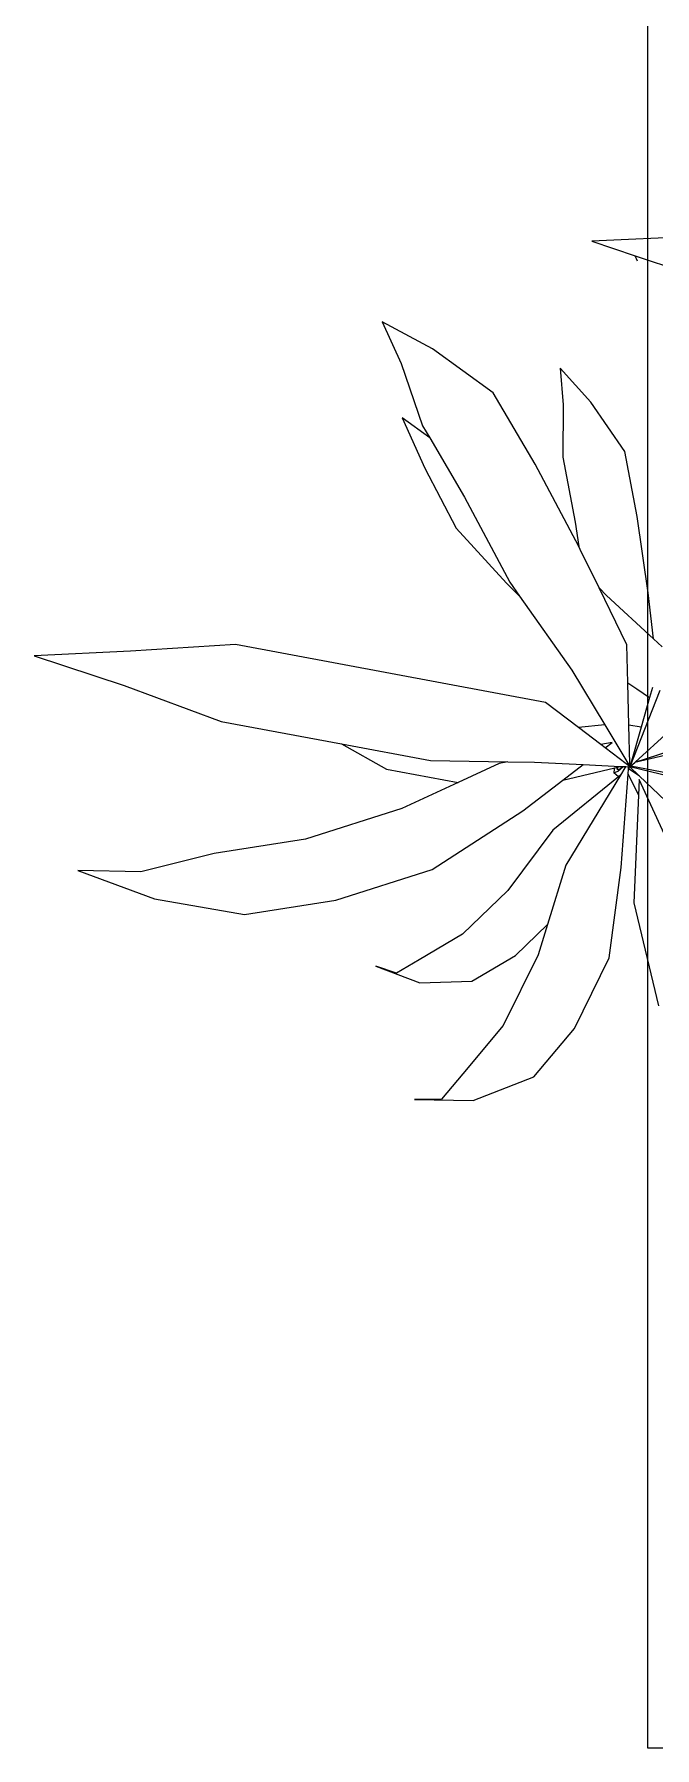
# Model space of a CAD drawing. Header units: metres. Extents: x -22 to 564, y 0 to 143.
# Drawn here: x 219.9778 to 220.0668, y 38.7341 to 38.9801 of the extents above; entities that cross this region are included whole.
import ezdxf

# ---------------------------------------------------------------- set-up
doc = ezdxf.new("R2010")
doc.units = ezdxf.units.M
doc.layers.add('XREF 2N NEURO-ONCOLOGIA$0$Mobiliario Fijo', color=40, linetype='Continuous')
doc.layers.add('XREF 2N NEURO-ONCOLOGIA$0$VEGETACION', color=95, linetype='Continuous')

# ---------------------------------------------------------------- blocks, each defined once
blk = doc.blocks.new('XREF 2N NEURO-ONCOLOGIA$0$PLANTA CIRCULAR-02')
at = {"color": 72}
for p, q in [((0.2163079197244855, 0.3322979269213064), (0.2174825615668823, 0.3582367918298743)), ((0.2174825615668823, 0.3582367918298743), (0.2255600604138266, 0.3340252120680773)), ((0.2754286079874646, 0.3465133165283376), (0.2831271368989405, 0.3258223326865206)), ((0.275811919614938, 0.3294600119358151), (0.2754286079874646, 0.3465133165283376)), ((0.2255600604138266, 0.3340252120680773), (0.2352287231787073, 0.3078379123443895)), ((0.2144517528118541, 0.3039590530063805), (0.2163079197244855, 0.3322979269213064)), ((0.2708940055696019, 0.3097266283270628), (0.275811919614938, 0.3294600119358151)), ((0.2831271368989405, 0.3258223326865206), (0.2873213446946607, 0.3015577129912046)), ((0.2352287231787073, 0.3078379123443895), (0.2412934626035792, 0.2753400864379287)), ((0.266975109439926, 0.2850408369870152), (0.2708940055696019, 0.3097266283270628)), ((0.2300751190101948, 0.2203104930686237), (0.2144517528118541, 0.3039590530063805)), ((0.2873213446946607, 0.3015577129912046), (0.2834024485649991, 0.276871921651157)), ((0.258752786373023, 0.259072938679985), (0.266975109439926, 0.2850408369870152)), ((0.2412934626035792, 0.2753400864379287), (0.2457661489516312, 0.2513930210412383)), ((0.2412934626035792, 0.2753400864379287), (0.2480992815560796, 0.2632650709938318)), ((0.2834024485649991, 0.276871921651157), (0.2751801254980961, 0.2509040233441269)), ((0.1273815670105876, 0.2644104534880682), (0.1386542231617511, 0.2592500123248627)), ((0.1347174525734545, 0.2507799221803779), (0.1273815670105876, 0.2644104534880682)), ((0.3012393786880523, 0.2661272672316173), (0.3057208071625865, 0.2542281051827047)), ((0.3031552708874727, 0.260565723578587), (0.3012393786880523, 0.2661272672316173)), ((0.1386542231617511, 0.2592500123248627), (0.1554385416881416, 0.2534772389408246)), ((0.1533050969057257, 0.2589804255905719), (0.1669278453257448, 0.2528546845111848)), ((0.158738136582528, 0.2515389861300363), (0.1533050969057257, 0.2589804255905719)), ((0.2480992815560796, 0.2632650709938318), (0.2517101342726562, 0.2439324122591202)), ((0.2517101342726562, 0.2439324122591202), (0.258752786373023, 0.259072938679985)), ((0.2995236314507963, 0.2544392442416736), (0.3031552708874727, 0.260565723578587)), ((0.2926280267648309, 0.2426926067117918), (0.2995236314507963, 0.2544392442416736)), ((0.3371173422359845, 0.2483497702475788), (0.3371932772652855, 0.2557022486139644)), ((0.3371932772652855, 0.2557022486139644), (0.3374809903972249, 0.2398110029806943)), ((0.1465979750992545, 0.234456471980458), (0.1347174525734545, 0.2507799221803779)), ((0.1554385416881416, 0.2534772389408246), (0.158738136582528, 0.2515389861300363)), ((0.158738136582528, 0.2515389861300363), (0.1746905417690243, 0.2421682011757511)), ((0.1669278453257448, 0.2528546845111848), (0.183105695239135, 0.2443916328278064)), ((0.2457661489516312, 0.2513930210412383), (0.2461087853604624, 0.2304808479718332)), ((0.2751801254980961, 0.2509040233441269), (0.2593158248288034, 0.2264805127125484)), ((0.3057208071625865, 0.2542281051827047), (0.3052849004319853, 0.2402072395598367)), ((0.3302719046012754, 0.2426581997864687), (0.3371173422359845, 0.2483497702475788)), ((0.1746905417690243, 0.2421682011757511), (0.1976315565399318, 0.2299967785626436)), ((0.183105695239135, 0.2443916328278064), (0.1979025384700463, 0.2308337960126394)), ((0.2465460943457316, 0.2328305884237594), (0.2517101342726562, 0.2439324122591202)), ((0.2808230684268551, 0.2305072031032154), (0.2926280267648309, 0.2426926067117918)), ((0.3172262998705548, 0.2317171172690493), (0.3302719046012754, 0.2426581997864687)), ((0.3052849004319853, 0.2402072395598367), (0.2983892957460199, 0.2284606020299478)), ((0.3374809903972249, 0.2398110029806943), (0.3310885271888111, 0.2234832087838114)), ((0.165849975180123, 0.2231474342153845), (0.1465979750992545, 0.234456471980458)), ((0.2461087853604624, 0.2304808479718332), (0.2465460943457316, 0.2328305884237594)), ((0.2982155976822298, 0.2223179191698321), (0.3172262998705548, 0.2317171172690493)), ((0.1976315565399318, 0.2299967785626436), (0.2013890418260757, 0.2273417944819727)), ((0.1979025384700463, 0.2308337960126394), (0.2013890418260757, 0.2273417944819727)), ((0.2013890418260757, 0.2273417944819727), (0.2214030004920744, 0.2132002243617919)), ((0.2461087853604624, 0.2304808479718332), (0.2462260190323775, 0.2233257098332544)), ((0.2645668345363532, 0.2183558742652565), (0.2808230684268551, 0.2305072031032154)), ((0.2983892957460199, 0.2284606020299478), (0.2899686613796177, 0.2197685909734801)), ((0.1880458887503806, 0.2113713272277309), (0.165849975180123, 0.2231474342153845)), ((0.2462260190323775, 0.2233257098332544), (0.2468636820481009, 0.2101818382819616)), ((0.2593158248288034, 0.2264805127125484), (0.2510818288329091, 0.2157029925408622)), ((0.2899686613796177, 0.2197685909734801), (0.2982155976822298, 0.2223179191698321)), ((0.3310885271888111, 0.2234832087838114), (0.3180429224580905, 0.212542126266392)), ((0.2368373994195281, 0.2114759135015092), (0.2300751190101948, 0.2203104930686237)), ((0.2501257025410837, 0.2006073451241903), (0.2645668345363532, 0.2183558742652565)), ((0.2739774869021687, 0.2148253307744952), (0.2899686613796177, 0.2197685909734801)), ((0.1398800181335815, 0.2163983263596734), (0.1497604723965367, 0.2155343248746178)), ((0.1490665851663664, 0.2080943989386341), (0.1398800181335815, 0.2163983263596734)), ((0.1497604723965367, 0.2155343248746178), (0.1639590949975371, 0.2156879583203661)), ((0.1639590949975371, 0.2156879583203661), (0.1815031946998573, 0.2123314385903896)), ((0.2214030004920744, 0.2132002243617919), (0.2361707790385594, 0.2043516240605001)), ((0.2510818288329091, 0.2157029925408622), (0.2468636820481009, 0.2101818382819616)), ((0.2510818288329091, 0.2157029925408622), (0.2477282124536515, 0.2016322527049041)), ((0.2496995792831598, 0.20008362848872), (0.2739774869021687, 0.2148253307744952)), ((0.1624008745917536, 0.1989805685503896), (0.1490665851663664, 0.2080943989386341)), ((0.1815031946998573, 0.2123314385903896), (0.1880458887503806, 0.2113713272277309)), ((0.1887909899510447, 0.210976011602277), (0.1880458887503806, 0.2113713272277309)), ((0.1991868052905516, 0.2059026629006553), (0.1887909899510447, 0.210976011602277)), ((0.2361707790385594, 0.2043516240605001), (0.2368373994195281, 0.2114759135015092)), ((0.2414502145201709, 0.2054495023549734), (0.2368373994195281, 0.2114759135015092)), ((0.2468636820481009, 0.2101818382819616), (0.2473545221659918, 0.2000643635302808)), ((0.3180429224580905, 0.212542126266392), (0.2990322202697513, 0.2031429281671819)), ((0.1052299575996187, 0.1979691624593656), (0.1056769285168286, 0.2078393354950734)), ((0.1056769285168286, 0.2078393354950734), (0.1095695138444483, 0.1961716594080798)), ((0.2145308191973356, 0.1984145024736676), (0.1991868052905516, 0.2059026629006553)), ((0.2012420913636532, 0.2038441356656762), (0.1991868052905516, 0.2059026629006553)), ((0.2129187338088343, 0.1912117784107465), (0.2012420913636532, 0.2038441356656762)), ((0.2361707790385594, 0.2043516240605001), (0.2465179944031206, 0.1981517496038236)), ((0.2408711741639706, 0.2023382135543628), (0.2414502145201709, 0.2054495023549734)), ((0.2423500464400661, 0.204273917165942), (0.2408711741639706, 0.2023382135543628)), ((0.2423500464400661, 0.204273917165942), (0.2414502145201709, 0.2054495023549734)), ((0.2466985945455633, 0.1985927575697914), (0.2423500464400661, 0.204273917165942)), ((0.179944974294088, 0.1956240488204131), (0.1624008745917536, 0.1989805685503896)), ((0.2475589574949026, 0.2009221111081345), (0.2473545221659918, 0.2000643635302808)), ((0.2473545221659918, 0.2000643635302808), (0.2473828681530961, 0.1994800799755438)), ((0.248094386283185, 0.2003980152886271), (0.2473828681530961, 0.1994800799755438)), ((0.2473828681530961, 0.1994800799755438), (0.2473871868901938, 0.1993910597183728)), ((0.2486026663029293, 0.2008001950860674), (0.2473871868901938, 0.1993910597183728)), ((0.2473871868901938, 0.1993910597183728), (0.2474207183899182, 0.1986998894381315)), ((0.2474207183899182, 0.1986998894381315), (0.247743822599233, 0.1988960804005373)), ((0.2477282124536515, 0.2016322527049041), (0.2475589574949026, 0.2009221111081345)), ((0.2475589574949026, 0.2009221111081345), (0.2480609931466802, 0.2010828169036856)), ((0.2477282124536515, 0.2016322527049041), (0.2480911353282238, 0.2018156823961661)), ((0.247743822599233, 0.1988960804005373), (0.2496995792831598, 0.20008362848872)), ((0.2480609931466802, 0.2010828169036856), (0.248094386283185, 0.2003980152886271)), ((0.2480911353282238, 0.2018156823961661), (0.2490791886609855, 0.2018896935783303)), ((0.2490791886609855, 0.2018896935783303), (0.2486026663029293, 0.2008001950860674)), ((0.2501257025410837, 0.2006073451241903), (0.2490791886609855, 0.2018896935783303)), ((0.2746122854090771, 0.1999197234052801), (0.2494241924522385, 0.1980637706908084)), ((0.2496995792831598, 0.20008362848872), (0.2501257025410837, 0.2006073451241903)), ((0.2990322202697513, 0.2031429281671819), (0.2746122854090771, 0.1999197234052801)), ((0.1045022866744318, 0.1819004705865055), (0.1052299575996187, 0.1979691624593656)), ((0.1095695138444483, 0.1961716594080798), (0.1137544273637729, 0.1836277557332693)), ((0.1110581247384346, 0.1955550565866915), (0.1095695138444483, 0.1961716594080798)), ((0.2005007157029723, 0.192607584846705), (0.179944974294088, 0.1956240488204131)), ((0.2248347571928662, 0.1981529485796116), (0.2145308191973356, 0.1984145024736676)), ((0.2362374095002337, 0.1978635050566737), (0.2248347571928662, 0.1981529485796116)), ((0.2248347571928662, 0.1981529485796116), (0.2264701033485323, 0.1956942270619848)), ((0.2264701033485323, 0.1956942270619848), (0.2287862294278824, 0.192255410235326)), ((0.2268788212409731, 0.1895363656214002), (0.2474751338054943, 0.1975782480458505)), ((0.2287862294278824, 0.192255410235326), (0.236768964713761, 0.1945289948367801)), ((0.2466379175878899, 0.1975994998392849), (0.2362374095002337, 0.1978635050566737)), ((0.236768964713761, 0.1945289948367801), (0.2362374095002337, 0.1978635050566737)), ((0.236768964713761, 0.1945289948367801), (0.246546267228581, 0.1973136950235457)), ((0.2461689531155144, 0.1961370690792492), (0.2379569896054789, 0.1870763708344043)), ((0.2461689531155144, 0.1961370690792492), (0.2397189675594689, 0.1760232697730402)), ((0.2423861432337446, 0.1793886632420509), (0.2462778434902333, 0.1962572136495382)), ((0.2462778434902333, 0.1962572136495382), (0.2461689531155144, 0.1961370690792492)), ((0.2472387041253228, 0.1973173825432752), (0.2462778434902333, 0.1962572136495382)), ((0.2465179944031206, 0.1981517496038236), (0.2468365684651559, 0.1983451898315493)), ((0.2465179944031206, 0.1981517496038236), (0.2469669963618912, 0.1978827153103282)), ((0.2466379175878899, 0.1975994998392849), (0.246546267228581, 0.1973136950235457)), ((0.246546267228581, 0.1973136950235457), (0.2472040618885387, 0.1975010433141122)), ((0.247188125296617, 0.1975855334345127), (0.2466379175878899, 0.1975994998392849)), ((0.2466985945455633, 0.1985927575697914), (0.2466639152700907, 0.1985525530273904)), ((0.2468365684651559, 0.1983451898315493), (0.2466639152700907, 0.1985525530273904)), ((0.2472069117380471, 0.1979003931708334), (0.2466985945455633, 0.1985927575697914)), ((0.2472069117380471, 0.1979003931708334), (0.2468365684651559, 0.1983451898315493)), ((0.2472069117380471, 0.1979003931708334), (0.2469669963618912, 0.1978827153103282)), ((0.2469669963618912, 0.1978827153103282), (0.2470406137376671, 0.1978386050379939)), ((0.2471345818030244, 0.1978694019205349), (0.2470406137376671, 0.1978386050379939)), ((0.2470406137376671, 0.1978386050379939), (0.2471531042229316, 0.1977712026633824)), ((0.2472069117380471, 0.1979003931708334), (0.2471345818030244, 0.1978694019205349)), ((0.2471345818030244, 0.1978694019205349), (0.2471531042229316, 0.1977712026633824)), ((0.2471531042229316, 0.1977712026633824), (0.2474751338054943, 0.1975782480458505)), ((0.2474751338054943, 0.1975782480458505), (0.247188125296617, 0.1975855334345127)), ((0.247188125296617, 0.1975855334345127), (0.2472040618885387, 0.1975010433141122)), ((0.2472040618885387, 0.1975010433141122), (0.2474751338054943, 0.1975782480458505)), ((0.2474751338054943, 0.1975782480458505), (0.2472069117380471, 0.1979003931708334)), ((0.2474751338054943, 0.1975782480458505), (0.2472387041253228, 0.1973173825432752)), ((0.2472387041253228, 0.1973173825432752), (0.2509193050910028, 0.1778041503355823)), ((0.2474207183899182, 0.1986998894381315), (0.2474586054971581, 0.197918938906561)), ((0.2479441683835546, 0.197954716992605), (0.2474586054971581, 0.197918938906561)), ((0.2474586054971581, 0.197918938906561), (0.2474751338054943, 0.1975782480458505)), ((0.2479441683835546, 0.197954716992605), (0.2474751338054943, 0.1975782480458505)), ((0.2474751338054943, 0.1975782480458505), (0.2499030206254673, 0.1950344479568571)), ((0.2545506393085475, 0.1685439526762096), (0.2474751338054943, 0.1975782480458505)), ((0.2479831858152153, 0.1979575919426182), (0.2479441683835546, 0.197954716992605)), ((0.2494241924522385, 0.1980637706908084), (0.2479831858152153, 0.1979575919426182)), ((0.2499030206254673, 0.1950344479568571), (0.2479831858152153, 0.1979575919426182)), ((0.2494241924522385, 0.1980637706908084), (0.2550827223342083, 0.195213421225823)), ((0.2499030206254673, 0.1950344479568571), (0.2700187889681729, 0.1739583035174519)), ((0.2508638265624228, 0.1950258185294231), (0.2550827223342083, 0.195213421225823)), ((0.2725399314201127, 0.1851076294699467), (0.2508638265624228, 0.1950258185294231)), ((0.2550827223342083, 0.195213421225823), (0.2841276533141865, 0.1965049694562708)), ((0.2841276533141865, 0.1965049694562708), (0.3119486977157351, 0.1898444431688944)), ((0.2129187338088343, 0.1912117784107465), (0.2005007157029723, 0.192607584846705)), ((0.215121367953742, 0.1888288621271457), (0.2129187338088343, 0.1912117784107465)), ((0.2260522050137155, 0.1914767252876928), (0.2287862294278824, 0.192255410235326))]:
    blk.add_line(p, q, dxfattribs=at)
blk = doc.blocks.new('XREF 2N NEURO-ONCOLOGIA')
at = {"layer": 'XREF 2N NEURO-ONCOLOGIA$0$Mobiliario Fijo', "transparency": 33554687, "elevation": 3.788107519792159e-07}
blk.add_lwpolyline([(5.832978680246111, 26.9754633303659), (5.282978680257752, 26.9754633303659), (5.282978680257752, 26.42546333055217), (5.832978680246111, 26.42546333055217)], close=True, dxfattribs=at)
at = {"layer": 'XREF 2N NEURO-ONCOLOGIA$0$VEGETACION', "color": 2, "xscale": -0.5320720665645394, "yscale": 0.5320720665645394, "zscale": 0.5320720665645394}
blk.add_blockref('XREF 2N NEURO-ONCOLOGIA$0$PLANTA CIRCULAR-02', (5.555462433123562, 26.87284961863626, 3.788107519792159e-07), dxfattribs=at)

msp = doc.modelspace()

# ---------------------------------------------------------------- block references
at = {"rotation": 90}
msp.add_blockref('XREF 2N NEURO-ONCOLOGIA', (247.041247396106, 33.45112300235571), dxfattribs=at)

doc.saveas('drawing.dxf')
